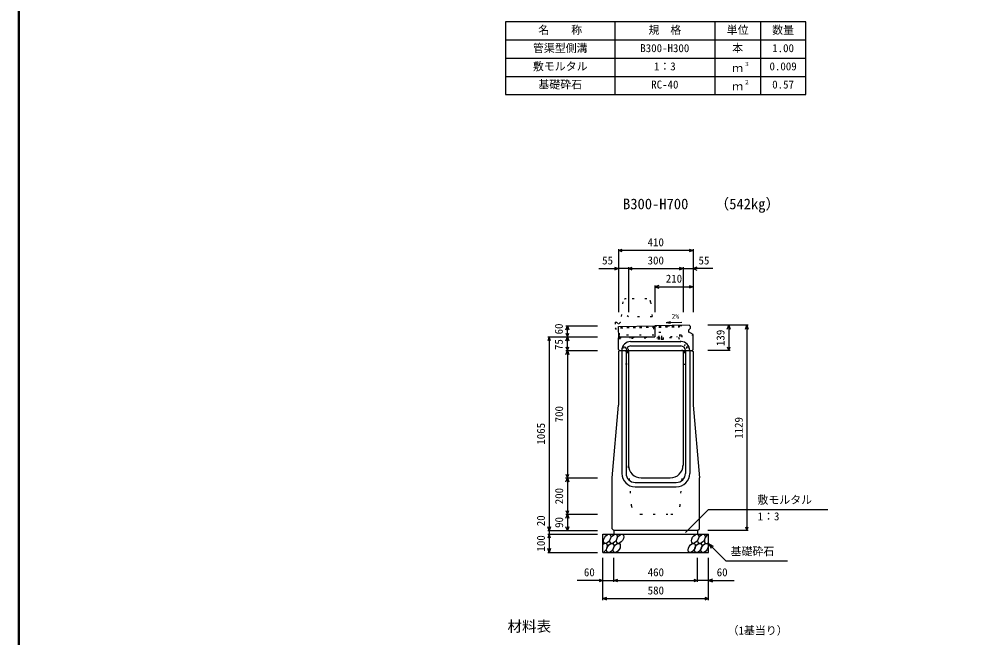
# Model space of a CAD drawing. Units: millimetres, scale not verified. Extents: x -12600 to 12600, y -5940 to 5940.
# Drawn here: x -3800 to 1405, y -633 to 2764 of the extents above; entities that cross this region are included whole.
import ezdxf
from ezdxf.enums import TextEntityAlignment as Align

# ---------------------------------------------------------------- set-up
doc = ezdxf.new("R2010")
doc.units = ezdxf.units.MM
doc.header["$LTSCALE"] = 40
doc.linetypes.add('DOTTED', pattern=[1.75, 0.25, -1.5])
for name, color, linetype, lineweight in [('0-0_DIM', 7, 'Continuous', 25), ('0-2_HATCH', 6, 'DOTTED', 25), ('0-3_HYO', 3, 'Continuous', 25), ('0-4_HYO2', 4, 'Continuous', 25), ('0-5_OUTLINE', 3, 'Continuous', 25), ('0-6_OUTLINE2', 4, 'DOTTED', 25), ('0-7_TXT', 7, 'Continuous', 25), ('0-8_WAKU', 3, 'Continuous', 25)]:
    doc.layers.add(name, color=color, linetype=linetype, lineweight=lineweight)
doc.styles.add('ＭＳ ゴシック', font='')
doc.styles.get('ＭＳ ゴシック').set_extended_font_data('MS Gothic')

msp = doc.modelspace()

# ---------------------------------------------------------------- linework, layer by layer
at = {"layer": '0-0_DIM'}
for p, q in [((-505, 1498.96), (-505, 1151.46)), ((-95, 1491.46), (-505, 1491.46)), ((-95, 1498.96), (-95, 1151.46)), ((-613.38, 1391.46), (-505, 1391.46)), ((-450, 1391.46), (-505, 1391.46)), ((-450, 1398.96), (-450, 1151.46)), ((-450, 1391.46), (-150, 1391.46)), ((-150, 1398.96), (-150, 1151.46)), ((-150, 1391.46), (-95, 1391.46)), ((13.38, 1391.46), (-95, 1391.46)), ((-305, 1298.96), (-305, 1151.46)), ((-305, 1291.46), (-95, 1291.46)), ((-793.5, 1076.46), (-621, 1076.46)), ((-786, 1016.46), (-786, 1076.46)), ((208.5, 1080.46), (-14, 1080.46)), ((101, 1080.46), (101, 941.46)), ((201, 1080.46), (201, -48.54)), ((-893.5, 1016.46), (-621, 1016.46)), ((-886, 1016.46), (-886, -48.54)), ((-786, 941.46), (-786, 1016.46)), ((-793.5, 941.46), (-621, 941.46)), ((108.5, 941.46), (-14, 941.46)), ((-796.75, 241.46), (-624.25, 241.46)), ((-793.5, 241.46), (-621, 241.46)), ((-136.23, -59.35), (-10, 66.89)), ((-10, 66.89), (644.81, 66.89)), ((-793.5, 41.46), (-621, 41.46)), ((-786, 41.46), (-786, -48.54)), ((-893.5, -48.54), (-621, -48.54)), ((-886, -48.54), (-886, -68.54)), ((208.5, -48.54), (-14, -48.54)), ((-893.5, -68.54), (-621, -68.54)), ((-886, -68.54), (-886, -168.54)), ((-10, -118.54), (85.76, -214.29)), ((-10, -118.54), (15.98, -133.54)), ((-10, -118.54), (5, -144.52)), ((-893.5, -168.54), (-621, -168.54)), ((-590, -429.9), (-590, -198.54)), ((-530, -329.9), (-530, -198.54)), ((-70, -329.9), (-70, -198.54)), ((-10, -429.9), (-10, -198.54)), ((85.76, -214.29), (423.31, -214.29)), ((-590, -322.4), (-731.79, -322.4)), ((-590, -322.4), (-530, -322.4)), ((-530, -322.4), (-70, -322.4)), ((-10, -322.4), (-70, -322.4)), ((-10, -322.4), (131.79, -322.4)), ((-590, -422.4), (-10, -422.4))]:
    msp.add_line(p, q, dxfattribs=at)
for points in [[(-483.86, 1483.77), (-505, 1491.46), (-483.86, 1499.16)], [(-116.14, 1499.16), (-95, 1491.46), (-116.14, 1483.77)], [(-526.14, 1399.16), (-505, 1391.46), (-526.14, 1383.77)], [(-428.86, 1383.77), (-450, 1391.46), (-428.86, 1399.16)], [(-171.14, 1399.16), (-150, 1391.46), (-171.14, 1383.77)], [(-73.86, 1399.16), (-95, 1391.46), (-73.86, 1383.77)], [(-283.86, 1299.16), (-305, 1291.46), (-283.86, 1283.77)], [(-116.14, 1299.16), (-95, 1291.46), (-116.14, 1283.77)], [(-793.7, 1055.32), (-786, 1076.46), (-778.3, 1055.32)], [(93.3, 1059.32), (101, 1080.46), (108.7, 1059.32)], [(193.3, 1059.32), (201, 1080.46), (208.7, 1059.32)], [(-878.3, 995.32), (-886, 1016.46), (-893.7, 995.32)], [(-793.7, 1037.61), (-786, 1016.46), (-778.3, 1037.61)], [(-793.7, 995.32), (-786, 1016.46), (-778.3, 995.32)], [(-793.7, 962.61), (-786, 941.46), (-778.3, 962.61)], [(-793.7, 920.32), (-786, 941.46), (-778.3, 920.32)], [(-786, 941.46), (-786, 241.46), (-786, 41.46)], [(93.3, 962.61), (101, 941.46), (108.7, 962.61)], [(-793.7, 262.61), (-786, 241.46), (-778.3, 262.61)], [(-793.7, 220.32), (-786, 241.46), (-778.3, 220.32)], [(-793.7, 62.61), (-786, 41.46), (-778.3, 62.61)], [(-793.7, 20.32), (-786, 41.46), (-778.3, 20.32)], [(-878.3, -27.39), (-886, -48.54), (-893.7, -27.39)], [(-778.3, -27.39), (-786, -48.54), (-793.7, -27.39)], [(193.3, -27.39), (201, -48.54), (208.7, -27.39)], [(-878.3, -89.68), (-886, -68.54), (-893.7, -89.68)], [(-878.3, -147.39), (-886, -168.54), (-893.7, -147.39)], [(-611.14, -314.71), (-590, -322.4), (-611.14, -330.1)], [(-508.86, -330.1), (-530, -322.4), (-508.86, -314.71)], [(-91.14, -314.71), (-70, -322.4), (-91.14, -330.1)], [(11.14, -314.71), (-10, -322.4), (11.14, -330.1)], [(-568.86, -430.1), (-590, -422.4), (-568.86, -414.71)], [(-31.14, -414.71), (-10, -422.4), (-31.14, -430.1)]]:
    msp.add_lwpolyline(points, dxfattribs=at)
at = {"layer": '0-2_HATCH', "linetype": 'Continuous'}
for p, q in [((-505, 1072.65), (-305, 1076.46)), ((-503.77, 1008.16), (-505, 1072.65))]:
    msp.add_line(p, q, dxfattribs=at)
at = {"layer": '0-2_HATCH'}
for p, q in [((-499.36, 1012.75), (-500.5, 1072.74)), ((-492.7, 1072.89), (-491.56, 1012.9)), ((-489.2, 1072.96), (-488.06, 1012.97)), ((-485.7, 1073.02), (-484.56, 1013.03)), ((-457.41, 1073.56), (-456.26, 1013.57)), ((-453.91, 1073.63), (-452.76, 1013.64)), ((-450.41, 1073.69), (-449.26, 1013.71)), ((-422.11, 1074.23), (-420.97, 1014.24)), ((-418.61, 1074.3), (-417.47, 1014.31)), ((-415.11, 1074.37), (-413.97, 1014.38)), ((-386.82, 1074.9), (-385.68, 1014.92)), ((-383.32, 1074.97), (-382.18, 1014.98)), ((-379.82, 1075.04), (-378.68, 1015.05)), ((-351.53, 1075.58), (-350.38, 1015.59)), ((-348.03, 1075.64), (-346.88, 1015.66)), ((-344.53, 1075.71), (-343.38, 1015.72)), ((-315.83, 1076.26), (-314.69, 1016.27)), ((-312.73, 1076.32), (-311.59, 1016.33)), ((-308.83, 1076.39), (-307.69, 1016.4)), ((-305, 1076.46), (-156.06, 1079.3)), ((-282.38, 1042.39), (-266.39, 1042.69)), ((-281.81, 1012.39), (-282.38, 1042.39)), ((-280.94, 1076.92), (-279.8, 1016.93)), ((-277.44, 1076.99), (-276.21, 1012.5)), ((-273.94, 1077.05), (-272.8, 1017.07)), ((-265.82, 1012.7), (-266.39, 1042.69)), ((-245.64, 1077.59), (-244.5, 1017.6)), ((-242.15, 1077.66), (-241, 1017.67)), ((-238.65, 1077.73), (-237.5, 1017.74)), ((-209.95, 1078.27), (-208.81, 1018.28)), ((-206.85, 1078.33), (-205.62, 1013.84)), ((-202.95, 1078.41), (-201.81, 1018.42)), ((-175.06, 1078.94), (-173.91, 1018.95)), ((-171.56, 1079), (-170.42, 1019.02)), ((-166.92, 1019.08), (-168.06, 1079.07)), ((-159.42, 1019.23), (-160.56, 1079.21)), ((-154.83, 1014.81), (-156.06, 1079.3)), ((-503.77, 1008.16), (-154.83, 1014.81)), ((-499.36, 1012.75), (-159.42, 1019.23)), ((-443.04, 1013.82), (-442.95, 1009.32)), ((-287.68, 1012.28), (-259.99, 1012.81)), ((-287.68, 1012.28), (-287.49, 1002.28)), ((-259.8, 1002.81), (-287.49, 1002.28)), ((-279.3, 1012.44), (-279.11, 1002.44)), ((-268.33, 1012.65), (-268.14, 1002.65)), ((-259.99, 1012.81), (-259.8, 1002.81)), ((-184.41, 1018.75), (-184.33, 1014.25))]:
    msp.add_line(p, q, dxfattribs=at)
at = {"layer": '0-2_HATCH', "linetype": 'Continuous'}
for centre in [(-567.11, -93.54), (-531.63, -93.54), (-496.16, -93.54), (-83.95, -93.54), (-48.48, -93.54), (-550.23, -143.54), (-514.75, -143.54), (-102.55, -143.54), (-67.07, -143.54), (-31.59, -143.54)]:
    msp.add_ellipse(centre, major_axis=(14.54, 23.54), ratio=0.5792, dxfattribs=at)
for centre, start_param, end_param in [((-13, -93.54), 0.6666252, 4.1103269), ((-585.7, -143.54), 3.7419964, 7.318141)]:
    msp.add_ellipse(centre, major_axis=(14.54, 23.54), ratio=0.5792, start_param=start_param, end_param=end_param, dxfattribs=at)
at = {"layer": '0-3_HYO'}
for p, q in [((-525, 2748.36), (-525, 2348.36)), ((25, 2748.36), (25, 2348.36)), ((275, 2748.36), (275, 2348.36)), ((-1125, 2648.36), (525, 2648.36))]:
    msp.add_line(p, q, dxfattribs=at)
msp.add_lwpolyline([(-1125, 2348.36), (525, 2348.36), (525, 2748.36), (-1125, 2748.36)], close=True, dxfattribs=at)
at = {"layer": '0-4_HYO2'}
for p, q in [((-1125, 2548.36), (525, 2548.36)), ((-1125, 2448.36), (525, 2448.36))]:
    msp.add_line(p, q, dxfattribs=at)
at = {"layer": '0-5_OUTLINE', "linetype": 'DOTTED'}
for p, q in [((-481.81, 1208.41), (-493, 1096.46)), ((-349.54, 1226.41), (-463.34, 1226.41)), ((-328.2, 1208.45), (-310, 1026.46)), ((-523, 1096.46), (-523, 1066.46)), ((-523, 1096.46), (-515, 1096.46)), ((-515, 1096.46), (-505, 1086.46)), ((-523, 1066.46), (-500, 1026.46)), ((-310, 1026.46), (-500, 1026.46))]:
    msp.add_line(p, q, dxfattribs=at)
at = {"layer": '0-5_OUTLINE'}
for p, q in [((-116, 1080.06), (-305, 1076.46)), ((-305, 1076.46), (-305, 1016.46)), ((-120, 1053.46), (-111, 1063.46)), ((-120, 1053.46), (-120, 1043.46)), ((-95, 1030.46), (-120, 1043.46)), ((-116, 1080.06), (-111, 1075.16)), ((-111, 1075.16), (-111, 1063.46)), ((-505, 1011.46), (-500, 1016.46)), ((-505, 946.46), (-505, 1011.46)), ((-500, 1016.46), (-305, 1016.46)), ((-95, 946.46), (-95, 1030.46)), ((-505, 946.46), (-500, 941.46)), ((-505, 935.46), (-499, 941.46)), ((-500, 941.46), (-100, 941.46)), ((-450, 941.46), (-450, 311.46)), ((-150, 941.46), (-150, 311.46)), ((-101, 941.46), (-95, 935.46)), ((-100, 941.46), (-95, 946.46)), ((-505, 935.46), (-505, 641.46)), ((-95, 935.46), (-95, 641.46)), ((-540, 241.46), (-505, 641.46)), ((-95, 641.46), (-60, 241.46)), ((-540, -38.54), (-540, 241.46)), ((-380, 241.46), (-220, 241.46)), ((-60, -38.54), (-60, 241.46)), ((-540, -38.54), (-530, -48.54)), ((-70, -48.54), (-530, -48.54)), ((-530, -48.54), (-530, -68.54)), ((-70, -48.54), (-60, -38.54)), ((-70, -48.54), (-70, -68.54)), ((-590, -68.54), (-10, -68.54)), ((-590, -168.54), (-590, -68.54)), ((-10, -168.54), (-10, -68.54)), ((-590, -168.54), (-10, -168.54))]:
    msp.add_line(p, q, dxfattribs=at)
at = {"layer": '0-5_OUTLINE', "linetype": 'DOTTED'}
msp.add_lwpolyline([(-505, 1086.46), (-495, 1096.46), (-493, 1096.46)], dxfattribs=at)
for centre, start, end in [((-461.9, 1206.46), 94.13229, 174.40835), ((-348.1, 1206.46), 4.08463, 93.6009)]:
    msp.add_arc(centre, 20, start, end, dxfattribs=at)
at = {"layer": '0-5_OUTLINE'}
for centre, start, end in [((-380, 311.46), 180, 270), ((-220, 311.46), 270, 0)]:
    msp.add_arc(centre, 70, start, end, dxfattribs=at)
at = {"layer": '0-6_OUTLINE2'}
for p, q in [((-500, 1026.46), (-493, 1096.46)), ((-167.38, 988.2), (-118.37, 1042.62)), ((-450, 941.46), (-443.28, 1009.32)), ((-174.33, 1014.44), (-155, 941.46)), ((-96.63, 1031.31), (-157.07, 949.28)), ((-481, 961.96), (-469, 961.96)), ((-481, 961.96), (-481, 936.96)), ((-469, 961.96), (-469, 936.96)), ((-131, 961.96), (-119, 961.96)), ((-131, 961.96), (-131, 936.96)), ((-119, 961.96), (-119, 936.96)), ((-457, 936.96), (-503.5, 936.96)), ((-143, 936.96), (-96.5, 936.96)), ((-433.43, 87.77), (-450, 311.46)), ((-166.57, 87.77), (-150, 311.46)), ((-383.57, 41.46), (-216.43, 41.46))]:
    msp.add_line(p, q, dxfattribs=at)
at = {"layer": '0-6_OUTLINE2', "linetype": 'Continuous'}
for p, q in [((-438, 990.46), (-162, 990.46)), ((-487, 941.46), (-487, 266.46)), ((-463, 941.46), (-463, 266.46)), ((-438, 966.46), (-162, 966.46)), ((-137, 941.46), (-137, 266.46)), ((-113, 941.46), (-113, 266.46)), ((-413, 216.46), (-187, 216.46)), ((-413, 192.46), (-187, 192.46))]:
    msp.add_line(p, q, dxfattribs=at)
at = {"layer": '0-6_OUTLINE2'}
for points in [[(-320, 1126.46), (-450, 1126.46), (-487, 1156.46)], [(-457, 936.96), (-457, 866.46), (-505, 866.46)], [(-143, 936.96), (-143, 866.46), (-95, 866.46)]]:
    msp.add_lwpolyline(points, dxfattribs=at)
at = {"layer": '0-6_OUTLINE2', "linetype": 'Continuous'}
for centre, radius, start, end in [((-438, 941.46), 49, 90, 180), ((-162, 941.46), 49, 0, 90), ((-438, 941.46), 25, 90, 180), ((-162, 941.46), 25, 0, 90), ((-413, 266.46), 74, 180, 270), ((-413, 266.46), 50, 180, 270), ((-187, 266.46), 50, 270, 0), ((-187, 266.46), 74, 270, 0)]:
    msp.add_arc(centre, radius, start, end, dxfattribs=at)
at = {"layer": '0-6_OUTLINE2'}
for centre, start, end in [((-383.57, 91.46), 184.23639, 270), ((-216.43, 91.46), 270, 355.76361)]:
    msp.add_arc(centre, 50, start, end, dxfattribs=at)
at = {"layer": '0-7_TXT'}
for q in [(-219.65, 1100.53), (-157.37, 1097.55), (-219.49, 1092.2)]:
    msp.add_line((-243.2, 1095.92), q, dxfattribs=at)
at = {"layer": '0-8_WAKU', "lineweight": 50}
msp.add_lwpolyline([(-3800, -5540), (12200, -5540), (12200, 5540), (-3800, 5540)], close=True, dxfattribs=at)

# ---------------------------------------------------------------- texts
at = {"layer": '0-0_DIM', "style": 'ＭＳ ゴシック'}
for s, p in [('410', (-345, 1501.46)), ('300', (-345, 1401.46)), ('55', (-594.84, 1401.46)), ('55', (-65.16, 1401.46)), ('210', (-245, 1301.46)), ('敷モルタル', (258.94, 85.62)), ('1：3', (259.94, -5.07)), ('基礎砕石', (111.32, -197.12)), ('60', (-695, -312.4)), ('460', (-344.47, -312.4)), ('60', (35, -312.4)), ('580', (-344.47, -412.4))]:
    msp.add_text(s, height=43.99, dxfattribs=at).set_placement(p, align=Align.BOTTOM_LEFT)
for s, p in [('60', (-797.84, 1030.08)), ('139', (91, 965.96)), ('75', (-797.84, 944.32)), ('700', (-796, 546.46)), ('1065', (-896, 423.96)), ('1129', (191, 455.96)), ('200', (-796, 96.46)), ('20', (-896, -24.22)), ('90', (-796, -33.54)), ('100', (-896, -163.54))]:
    msp.add_text(s, height=43.99, rotation=90, dxfattribs=at).set_placement(p, align=Align.BOTTOM_LEFT)
at = {"layer": '0-7_TXT', "style": 'ＭＳ ゴシック'}
for s, height, p in [('名\u3000\u3000称', 43.99, (-945, 2668.36)), ('規\u3000格', 43.99, (-340, 2668.36)), ('単位', 43.99, (90, 2668.36)), ('数量', 43.99, (340, 2668.36)), ('管渠型側溝', 43.99, (-975, 2568.36)), ('B300-H300', 43.99, (-385, 2568.36)), ('本', 43.99, (120, 2568.36)), ('1.00', 43.99, (340, 2568.36)), ('敷モルタル', 43.99, (-975, 2468.36)), ('1：3', 43.99, (-310, 2468.36)), ('ｍ', 43.99, (120, 2458.36)), ('３', 21.99, (185.54, 2498.73)), ('0.009', 43.99, (325, 2468.36)), ('基礎砕石', 43.99, (-945, 2368.36)), ('RC-40', 43.99, (-325, 2368.36)), ('ｍ', 43.99, (120, 2358.36)), ('２', 21.99, (185.54, 2398.73)), ('0.57', 43.99, (340, 2368.36)), ('B300-H700', 58.65, (-480, 1700.44)), ('（542kg）', 58.65, (23.7, 1700.44)), ('2%', 26.39, (-212.98, 1108.16)), ('材料表', 58.65, (-1115, -621.64)), ('（1基当り）', 43.99, (95, -632.64))]:
    msp.add_text(s, height=height, dxfattribs=at).set_placement(p, align=Align.BOTTOM_LEFT)

doc.saveas('drawing.dxf')
